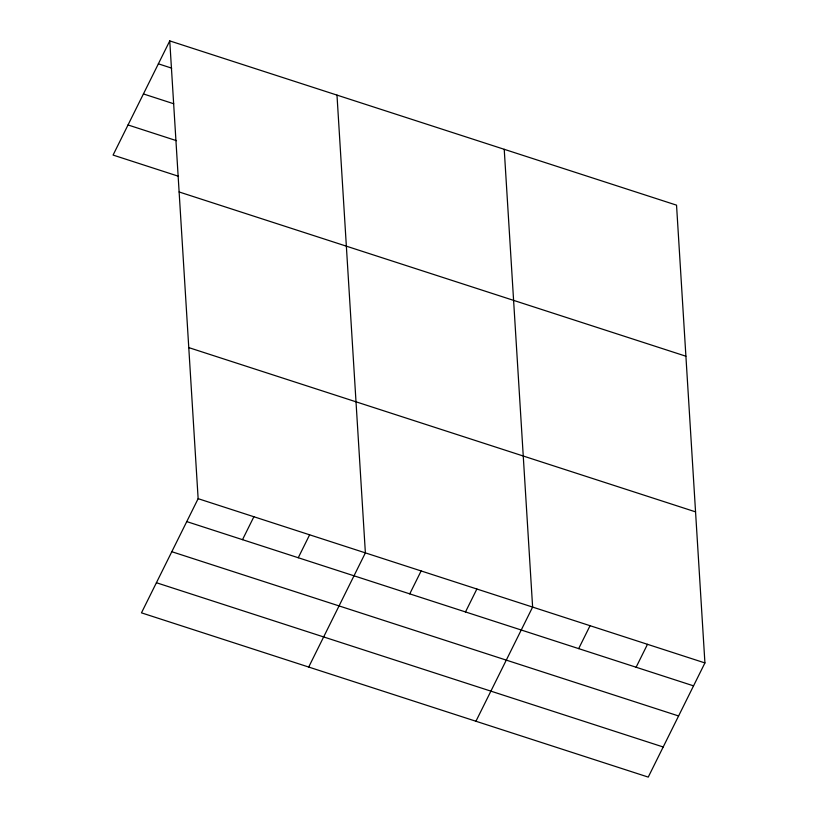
<?xml version="1.0" encoding="UTF-8"?>
<svg xmlns="http://www.w3.org/2000/svg" width="818" height="818" viewBox="0 0 818 818"><rect width="100%" height="100%" fill="white"/><g stroke="black" fill="none" stroke-linecap="round" stroke-linejoin="round"><path stroke-width="1.23" d="M169.755 40.9L198.14 498.673L141.463 612.846L648.245 777.1L704.922 662.928L676.537 205.154L169.755 40.9L113.078 155.072L178.518 176.279M242.506 539.665L253.887 516.741M298.253 557.743L309.633 534.808M308.703 667.048L365.38 552.876L336.985 95.103M409.746 593.878L421.127 570.944M465.493 611.946L476.874 589.011M475.943 721.251L532.62 607.079L504.225 149.305M578.674 648.623L590.054 625.698M636.107 667.243L647.488 644.308M158.365 63.824L171.698 68.15M143.426 93.937L173.723 103.763M128.027 124.96L176.494 140.676M179.122 191.964L685.903 356.219M188.774 347.609L695.556 511.863M198.14 498.673L704.922 662.928M186.76 521.598L693.541 685.852M171.811 551.71L678.592 715.965M156.412 582.733L663.193 746.987"/></g></svg>
